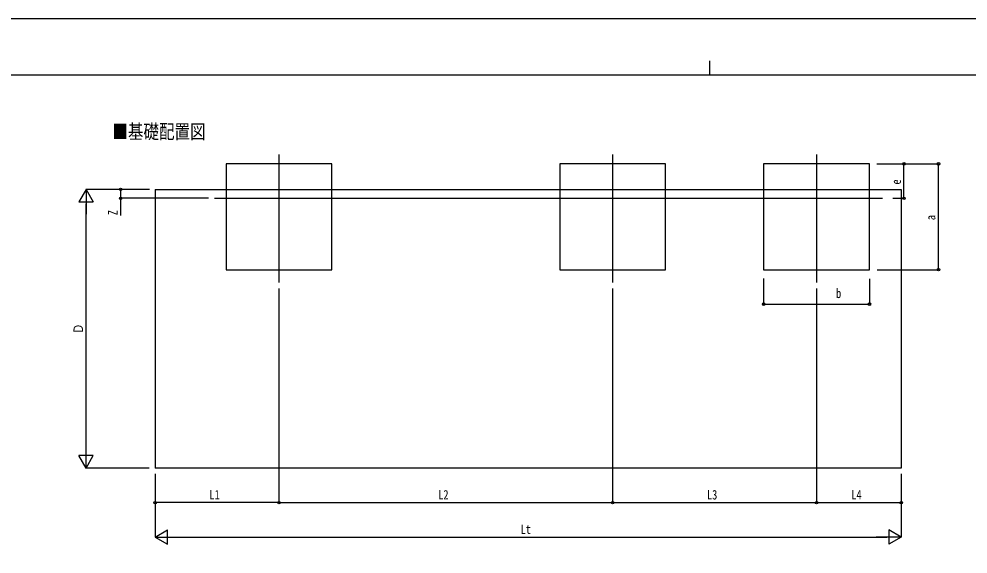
# Model space of a CAD drawing. Units: millimetres, scale not verified. Extents: x -10512 to 10512, y -7425 to 7425.
# Drawn here: x -6014 to 2234, y 2775 to 7425 of the extents above; entities that cross this region are included whole.
import ezdxf
from ezdxf.enums import TextEntityAlignment as Align

# ---------------------------------------------------------------- set-up
doc = ezdxf.new("R2010")
doc.units = ezdxf.units.MM
doc.header["$LTSCALE"] = 40
for name, color, linetype in [('0-2_USER1', 3, 'Continuous'), ('0-3_YKK_12', 2, 'Continuous'), ('0-5_YKK_A1', 4, 'Continuous'), ('0-6_YKK_D', 6, 'Continuous'), ('0-7_YKK_ZWAK', 7, 'Continuous')]:
    doc.layers.add(name, color=color, linetype=linetype)
doc.styles.add('ＭＳ ゴシック', font='')
doc.styles.get('ＭＳ ゴシック').set_extended_font_data('MS Gothic')

msp = doc.modelspace()

# ---------------------------------------------------------------- linework, layer by layer
at = {"layer": '0-3_YKK_12'}
for p, q in [((-3754.83, 6247.47), (-3754.83, 5134.95)), ((-854.83, 6247.47), (-854.83, 5134.95)), ((917.17, 6247.47), (917.17, 5134.95)), ((-4313.5, 5866.21), (1491.41, 5866.21))]:
    msp.add_line(p, q, dxfattribs=at)
at = {"layer": '0-5_YKK_A1'}
for p, q in [((-4830.83, 5944.01), (1653.17, 5944.01)), ((-4830.83, 5944.01), (-4830.83, 3522.13)), ((1653.17, 5944.01), (1653.17, 3522.13)), ((1653.17, 3522.13), (-4830.83, 3522.13))]:
    msp.add_line(p, q, dxfattribs=at)
for points in [[(-4214.83, 5246.21), (-3294.83, 5246.21), (-3294.83, 6166.21), (-4214.83, 6166.21)], [(-1314.83, 5246.21), (-394.83, 5246.21), (-394.83, 6166.21), (-1314.83, 6166.21)], [(457.17, 5246.21), (1377.17, 5246.21), (1377.17, 6166.21), (457.17, 6166.21)]]:
    msp.add_lwpolyline(points, close=True, dxfattribs=at)
at = {"layer": '0-6_YKK_D'}
for p, q in [((1442.17, 6166.21), (1978.17, 6166.21)), ((1443.17, 6166.21), (1678.17, 6166.21)), ((1677.17, 5866.21), (1677.17, 6166.21)), ((1977.17, 5246.21), (1977.17, 6166.21)), ((-5430.83, 5944.01), (-5493.33, 5835.75)), ((-4880.83, 5944.01), (-5431.83, 5944.01)), ((-5430.83, 5944.01), (-5368.33, 5835.75)), ((-5430.83, 5944.01), (-5430.83, 5727.5)), ((-4880.83, 5944.01), (-5131.83, 5944.01)), ((-4366.94, 5866.21), (-5131.83, 5866.21)), ((1580.98, 5866.21), (1678.17, 5866.21)), ((-5493.33, 5835.75), (-5368.33, 5835.75)), ((-5430.83, 3647.13), (-5430.83, 5819.01)), ((1443.17, 5246.21), (1978.17, 5246.21)), ((457.17, 5169.12), (457.17, 4945.21)), ((1377.17, 5167.19), (1377.17, 4945.21)), ((-3754.83, 5083.95), (-3754.83, 3221.13)), ((-3754.83, 5083.95), (-3754.83, 3221.13)), ((-854.83, 5083.95), (-854.83, 3221.13)), ((-854.83, 5083.95), (-854.83, 3221.13)), ((917.17, 5083.95), (917.17, 3221.13)), ((917.17, 5083.95), (917.17, 3221.13)), ((457.17, 4946.21), (1377.17, 4946.21)), ((-5430.83, 3522.13), (-5430.83, 3738.64)), ((-5430.83, 3522.13), (-5493.33, 3630.39)), ((-5368.33, 3630.39), (-5493.33, 3630.39)), ((-5430.83, 3522.13), (-5368.33, 3630.39)), ((-4881.83, 3522.13), (-5431.83, 3522.13)), ((-4830.83, 3472.13), (-4830.83, 2921.13)), ((-4830.83, 3472.13), (-4830.83, 3221.13)), ((1653.17, 3472.13), (1653.17, 2921.13)), ((1653.17, 3472.13), (1653.17, 3221.13)), ((-3754.83, 3222.13), (-4830.83, 3222.13)), ((-3754.83, 3222.13), (-854.83, 3222.13)), ((-854.83, 3222.13), (917.17, 3222.13)), ((917.17, 3222.13), (1653.17, 3222.13)), ((-4830.83, 2922.13), (-4722.58, 2984.63)), ((-4722.58, 2859.63), (-4722.58, 2984.63)), ((1653.17, 2922.13), (1544.92, 2984.63)), ((1544.92, 2984.63), (1544.92, 2859.63)), ((-4830.83, 2922.13), (-4722.58, 2859.63)), ((-4830.83, 2922.13), (-4614.33, 2922.13)), ((-4705.83, 2922.13), (1528.17, 2922.13)), ((1653.17, 2922.13), (1436.66, 2922.13)), ((1653.17, 2922.13), (1544.92, 2859.63))]:
    msp.add_line(p, q, dxfattribs=at)
msp.add_lwpolyline([(-5130.83, 5944.01), (-5130.83, 5866.21), (-5130.83, 5717.21)], dxfattribs=at)
for centre in [(1677.17, 6166.21), (1977.17, 6166.21), (-5130.83, 5944.01), (-5130.83, 5866.21), (1677.17, 5866.21), (1977.17, 5246.21), (457.17, 4946.21), (1377.17, 4946.21), (-4830.83, 3222.13), (-3754.83, 3222.13), (-3754.83, 3222.13), (-854.83, 3222.13), (-854.83, 3222.13), (917.17, 3222.13), (917.17, 3222.13), (1653.17, 3222.13)]:
    msp.add_circle(centre, 10.62, dxfattribs=at)
at = {"layer": '0-7_YKK_ZWAK'}
for p, q in [((-12.45, 7062.5), (-12.45, 6937.5)), ((9737.55, 6937.5), (-9762.45, 6937.5))]:
    msp.add_line(p, q, dxfattribs=at)
msp.add_lwpolyline([(-10512.5, -7425), (10512.5, -7425), (10512.5, 7425), (-10512.5, 7425)], close=True, dxfattribs=at)

# ---------------------------------------------------------------- texts
at = {"layer": '0-2_USER1', "style": 'ＭＳ ゴシック', "width": 0.8}
msp.add_text('■基礎配置図', height=123.8, dxfattribs=at).set_placement((-5202.51, 6347.2), align=Align.BOTTOM_LEFT)
at = {"layer": '0-6_YKK_D', "style": 'ＭＳ ゴシック', "width": 0.8}
for s, p in [('e', (1675.17, 5986.21)), ('Z', (-5132.83, 5719.21)), ('a', (1975.17, 5676.21)), ('Ｄ', (-5432.83, 4688.07))]:
    msp.add_text(s, height=82.48, rotation=90, dxfattribs=at).set_placement(p, align=Align.BOTTOM_LEFT)
for s, p in [('b', (1087.17, 4974.89)), ('L1', (-4358.83, 3224.13)), ('L2', (-2370.83, 3224.13)), ('L3', (-34.83, 3224.13)), ('L4', (1219.17, 3224.13)), ('Lt', (-1654.83, 2924.13))]:
    msp.add_text(s, height=82.48, dxfattribs=at).set_placement(p, align=Align.BOTTOM_LEFT)

doc.saveas('drawing.dxf')
